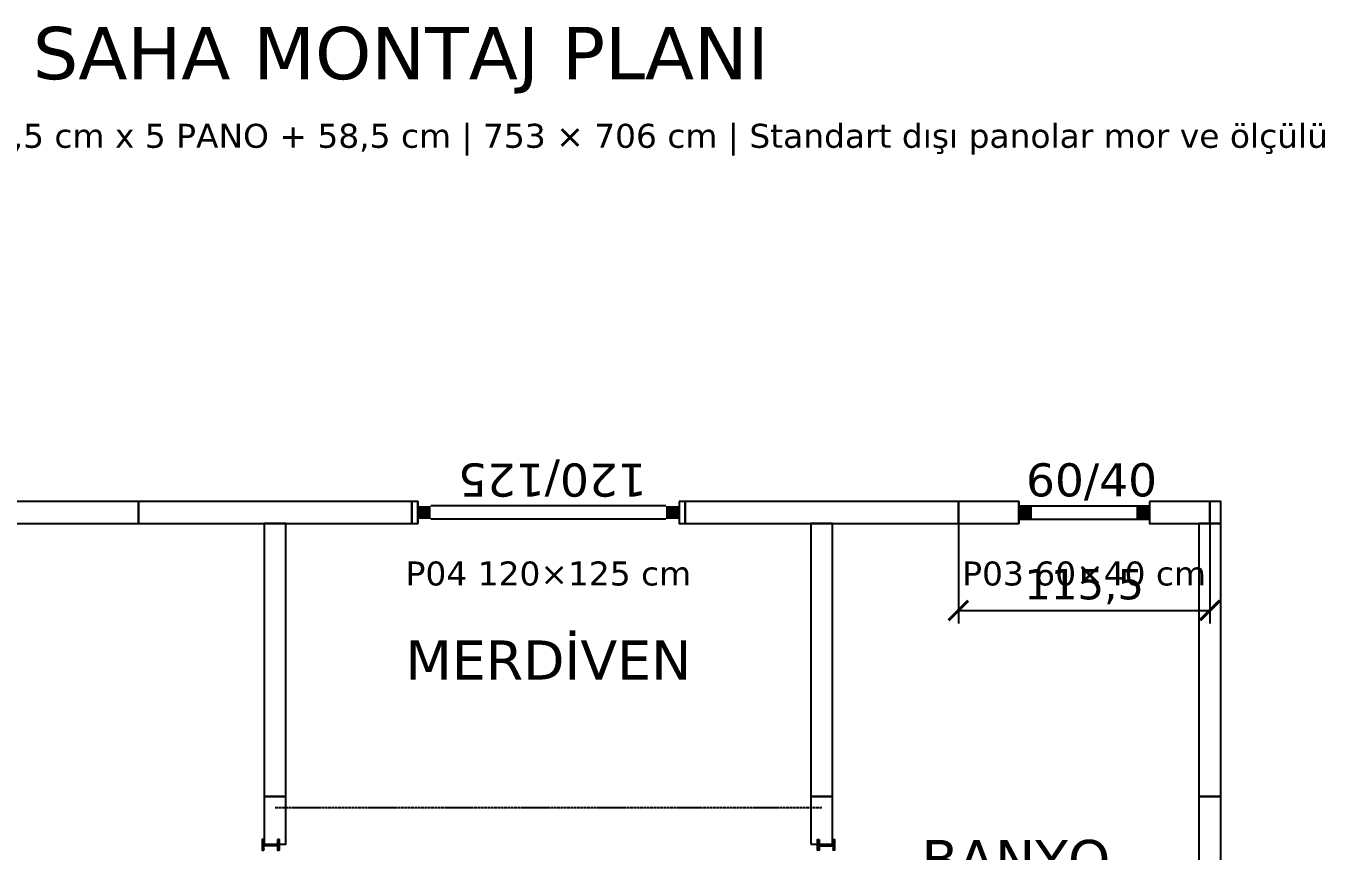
# Model space of a CAD drawing. Header units: centimetres. Extents: x -135 to 4099, y -1176 to 1044.
# Drawn here: x 2310 to 2907, y 546 to 924 of the extents above; entities that cross this region are included whole.
import ezdxf
from ezdxf.enums import TextEntityAlignment as Align

# ---------------------------------------------------------------- set-up
doc = ezdxf.new("R2010")
doc.units = ezdxf.units.CM
doc.linetypes.add('DASHED', pattern=[1.524, 1.27, -0.254])
for name, color, linetype in [('ACIK_SINIR', 8, 'DASHED'), ('IC_KAPILAR', 7, 'Continuous'), ('MONTAJ_OZEL_OLCU', 6, 'Continuous'), ('MONTAJ_OZEL_PANO', 6, 'Continuous'), ('MONTAJ_STANDART', 7, 'Continuous'), ('MONTAJ_YAZI', 4, 'Continuous'), ('ODA_ADLARI', 7, 'Continuous'), ('PENCERE', 10, 'Continuous')]:
    doc.layers.add(name, color=color, linetype=linetype)
doc.styles.add('PORTMAN', font='DejaVuSans.ttf')
doc.styles.get("Standard").update_dxf_attribs({"font": 'DejaVuSans.ttf'})
doc.dimstyles.new('PORTMAN', dxfattribs={"dimtxt": 14, "dimasz": 9, "dimexe": 6, "dimexo": 5, "dimgap": 4, "dimtad": 1, "dimtxsty": 'PORTMAN', "dimblk": 'ARCHTICK', "dimcen": 2.5, "dimazin": 3, "dimtfac": 0.5, "dimtmove": 2, "dimatfit": 3})

# ---------------------------------------------------------------- blocks, each defined once
blk = doc.blocks.new('BOM_D01_1255p0_DIS_DOLU')
blk.add_lwpolyline([(0, 0), (10, 0), (10, 125.5), (0, 125.5)], close=True)
blk = doc.blocks.new('MNT_BOM_D01_1255p0_DIS_DOLU')
blk.add_blockref('BOM_D01_1255p0_DIS_DOLU', (0, 0))
blk = doc.blocks.new('kaynak-pencere-120x125')
at = {"layer": 'PENCERE', "color": 1}
for p, q in [((53387.01, 8192.86), (53397.01, 8192.86)), ((53389.01, 8186.86), (53389.01, 8078.86)), ((53395.01, 8186.86), (53395.01, 8078.86)), ((53387.01, 8072.86), (53397.01, 8072.86))]:
    blk.add_line(p, q, dxfattribs=at)
for points in [[(53389.01, 8192.86), (53389.01, 8186.86), (53395.01, 8192.86), (53395.01, 8186.86)], [(53389.01, 8072.86), (53389.01, 8078.86), (53395.01, 8072.86), (53395.01, 8078.86)]]:
    blk.add_solid(points, dxfattribs=at)
at = {"layer": 'PENCERE', "color": 0, "lineweight": 25}
blk.add_text('120/125', height=15.217, rotation=270, dxfattribs=at).set_placement((53369.52, 8178.03))
blk = doc.blocks.new('BOM_P04_PENCERE_1200x1250')
at = {"layer": 'PENCERE'}
blk.add_blockref('kaynak-pencere-120x125', (0, 0), dxfattribs=at)
blk = doc.blocks.new('BOM_D09_1255p0_DIS_P120x125')
for points in [[(0, 122.75), (10, 122.75), (10, 125.5), (0, 125.5)], [(0, 0), (10, 0), (10, 2.75), (0, 2.75)]]:
    blk.add_lwpolyline(points, close=True)
at = {"layer": 'PENCERE'}
blk.add_blockref('BOM_P04_PENCERE_1200x1250', (-53387.006, -8070.111), dxfattribs=at)
blk = doc.blocks.new('MNT_BOM_D09_1255p0_DIS_P120x125')
blk.add_blockref('BOM_D09_1255p0_DIS_P120x125', (0, 0))
blk = doc.blocks.new('kaynak-pencere-6040')
at = {"layer": 'PENCERE', "color": 1}
for p, q in [((53375.86, 7992.28), (53385.86, 7992.28)), ((53377.86, 7932.28), (53377.86, 7992.28)), ((53383.86, 7932.28), (53383.86, 7992.28)), ((53375.86, 7932.28), (53385.86, 7932.28))]:
    blk.add_line(p, q, dxfattribs=at)
for points in [[(53377.86, 7992.28), (53377.86, 7986.28), (53383.86, 7992.28), (53383.86, 7986.28)], [(53377.86, 7932.28), (53377.86, 7938.28), (53383.86, 7932.28), (53383.86, 7938.28)]]:
    blk.add_solid(points, dxfattribs=at)
at = {"layer": 'PENCERE', "color": 0, "lineweight": 25}
blk.add_text('60/40', height=15.217, rotation=90, dxfattribs=at).set_placement((53373.47, 7935.61))
blk = doc.blocks.new('BOM_P03_PENCERE_600x400')
at = {"layer": 'PENCERE'}
blk.add_blockref('kaynak-pencere-6040', (0, 0), dxfattribs=at)
blk = doc.blocks.new('BOM_D10_1155p0_DIS_P03')
for points in [[(0, 87.75), (10, 87.75), (10, 115.5), (0, 115.5)], [(0, 0), (10, 0), (10, 27.75), (0, 27.75)]]:
    blk.add_lwpolyline(points, close=True)
at = {"layer": 'PENCERE'}
blk.add_blockref('BOM_P03_PENCERE_600x400', (-53375.862, -7904.528), dxfattribs=at)
blk = doc.blocks.new('MNT_BOM_D10_1155p0_DIS_P03')
blk.add_blockref('BOM_D10_1155p0_DIS_P03', (0, 0))
blk = doc.blocks.new('_ARCHTICK')
at = {"color": 0, "linetype": 'BYBLOCK', "const_width": 0.15}
blk.add_lwpolyline([(-0.5, -0.5), (0.5, 0.5)], dxfattribs=at)
blk = doc.blocks.new('kaynak-ic-kapi')
at = {"color": 133, "linetype": 'Continuous', "lineweight": 25, "true_color": 0x6ec1dd}
for p, q in [((54247.47, 7919.88), (54248.32, 7919.88)), ((54248.32, 7919.59), (54247.47, 7919.59)), ((54248.6, 7919.88), (54248.04, 7919.03)), ((54248.32, 7919.31), (54248.04, 7919.59)), ((54248.32, 7919.88), (54248.32, 7919.59)), ((54248.32, 7919.31), (54248.6, 7919.31)), ((54248.32, 7919.03), (54248.6, 7919.31)), ((54249.16, 7919.03), (54248.6, 7919.88)), ((54248.6, 7919.88), (54248.6, 7919.59)), ((54248.6, 7919.88), (54248.88, 7919.88)), ((54248.6, 7919.59), (54248.88, 7919.03)), ((54249.16, 7919.88), (54248.88, 7919.59)), ((54248.88, 7919.88), (54249.45, 7919.03)), ((54249.73, 7919.59), (54248.88, 7919.59)), ((54249.16, 7919.03), (54248.88, 7919.03)), ((54249.16, 7919.88), (54249.16, 7919.88)), ((54249.16, 7919.03), (54249.73, 7919.59)), ((54249.16, 7919.03), (54249.45, 7919.03)), ((54250.01, 7919.88), (54249.45, 7919.03)), ((54250.01, 7919.88), (54249.73, 7919.59)), ((54249.73, 7919.31), (54249.73, 7919.59)), ((54249.73, 7919.31), (54250.01, 7919.31)), ((54249.73, 7919.03), (54250.01, 7919.31)), ((54250.57, 7919.03), (54250.01, 7919.88)), ((54250.01, 7919.88), (54250.01, 7919.88)), ((54250.01, 7919.88), (54250.01, 7919.59)), ((54250.01, 7919.88), (54250.29, 7919.88)), ((54250.01, 7919.59), (54250.29, 7919.03)), ((54250.29, 7919.88), (54250.86, 7919.03)), ((54250.29, 7912.83), (54250.29, 7919.03)), ((54250.57, 7919.88), (54250.57, 7919.88)), ((54250.57, 7919.88), (54250.57, 7919.59)), ((54251.42, 7919.59), (54250.57, 7919.59)), ((54250.57, 7919.03), (54250.57, 7919.03)), ((54250.57, 7919.03), (54250.86, 7919.03)), ((54250.86, 7919.03), (54251.14, 7919.59)), ((54251.7, 7919.88), (54251.14, 7919.03)), ((54251.42, 7919.31), (54251.14, 7919.59)), ((54251.42, 7919.88), (54251.42, 7919.88)), ((54251.42, 7919.88), (54251.42, 7919.59)), ((54251.7, 7919.88), (54251.42, 7919.59)), ((54251.42, 7919.59), (54251.98, 7919.03)), ((54251.42, 7919.31), (54251.7, 7919.31)), ((54251.42, 7919.03), (54251.7, 7919.31)), ((54252.27, 7919.03), (54251.7, 7919.88)), ((54251.7, 7919.88), (54252.27, 7919.88)), ((54251.7, 7919.88), (54251.98, 7919.88)), ((54251.98, 7919.88), (54251.98, 7919.88)), ((54251.98, 7919.88), (54251.98, 7919.59)), ((54251.98, 7919.88), (54252.27, 7919.03)), ((54252.27, 7919.59), (54251.98, 7919.59)), ((54251.98, 7919.03), (54251.98, 7919.03)), ((54251.98, 7919.03), (54252.27, 7919.03)), ((54252.27, 7919.03), (54252.27, 7919.03)), ((54248.32, 7912.26), (54247.47, 7912.26)), ((54247.47, 7911.98), (54248.32, 7911.98)), ((54248.6, 7911.98), (54248.04, 7912.83)), ((54248.32, 7912.26), (54248.04, 7912.26)), ((54248.32, 7912.83), (54248.6, 7912.26)), ((54248.32, 7912.26), (54248.32, 7911.98)), ((54248.32, 7912.26), (54248.6, 7912.26)), ((54249.16, 7912.83), (54248.6, 7911.98)), ((54248.6, 7912.26), (54248.88, 7912.83)), ((54249.16, 7912.83), (54248.88, 7912.83)), ((54248.88, 7911.98), (54249.45, 7912.83)), ((54249.16, 7911.98), (54248.88, 7912.26)), ((54249.73, 7912.26), (54248.88, 7912.26)), ((54249.16, 7912.83), (54249.45, 7912.83)), ((54249.16, 7912.83), (54249.73, 7912.26)), ((54249.16, 7911.98), (54249.16, 7911.98)), ((54250.01, 7911.98), (54249.45, 7912.83)), ((54249.73, 7912.83), (54250.01, 7912.26)), ((54250.01, 7911.98), (54249.73, 7912.26)), ((54249.73, 7912.26), (54249.73, 7912.26)), ((54249.73, 7912.26), (54250.01, 7912.26)), ((54250.57, 7912.83), (54250.01, 7911.98)), ((54250.01, 7912.26), (54250.29, 7912.83)), ((54250.01, 7911.98), (54250.01, 7912.26)), ((54250.01, 7911.98), (54250.01, 7911.98)), ((54250.01, 7911.98), (54250.29, 7911.98)), ((54250.29, 7911.98), (54250.86, 7912.83)), ((54250.57, 7912.83), (54250.57, 7912.83)), ((54250.57, 7912.83), (54250.86, 7912.83)), ((54250.57, 7911.98), (54250.57, 7912.26)), ((54251.42, 7912.26), (54250.57, 7912.26)), ((54250.57, 7911.98), (54250.57, 7911.98)), ((54250.86, 7912.83), (54251.14, 7912.26)), ((54251.7, 7911.98), (54251.14, 7912.83)), ((54251.42, 7912.26), (54251.14, 7912.26)), ((54251.42, 7912.26), (54251.98, 7912.83)), ((54251.42, 7912.83), (54251.7, 7912.26)), ((54251.42, 7911.98), (54251.42, 7912.26)), ((54251.7, 7911.98), (54251.42, 7912.26)), ((54251.42, 7912.26), (54251.7, 7912.26)), ((54251.42, 7911.98), (54251.42, 7911.98)), ((54252.27, 7912.83), (54251.7, 7911.98)), ((54251.7, 7911.98), (54252.27, 7911.98)), ((54251.7, 7911.98), (54251.98, 7911.98)), ((54251.98, 7912.83), (54251.98, 7912.83)), ((54251.98, 7912.83), (54252.27, 7912.83)), ((54251.98, 7911.98), (54252.27, 7912.83)), ((54251.98, 7911.98), (54251.98, 7912.26)), ((54252.27, 7912.26), (54251.98, 7912.26)), ((54251.98, 7911.98), (54251.98, 7911.98)), ((54252.27, 7912.83), (54252.27, 7912.83))]:
    blk.add_line(p, q, dxfattribs=at)
for points in [[(54247.47, 7919.03), (54247.47, 7919.88), (54252.27, 7919.88), (54252.27, 7919.03)], [(54248.6, 7919.88), (54250.01, 7919.88), (54251.42, 7919.88)], [(54248.6, 7912.26), (54248.6, 7911.98), (54248.88, 7911.98)], [(54248.6, 7911.98), (54250.01, 7911.98), (54251.42, 7911.98)]]:
    blk.add_lwpolyline(points, dxfattribs=at)
blk.add_lwpolyline([(54247.47, 7912.83), (54252.27, 7912.83), (54252.27, 7911.98), (54247.47, 7911.98)], close=True, dxfattribs=at)
blk = doc.blocks.new('BOM_K01_IC_KAPI_ACIKLIK820')
at = {"layer": 'IC_KAPILAR'}
blk.add_blockref('kaynak-ic-kapi', (0, 0), dxfattribs=at)
blk = doc.blocks.new('BOM_I16_1255p0_IC_K01_SOL_ALT')
blk.add_lwpolyline([(0, 103.75), (10, 103.75), (10, 125.5), (0, 125.5)], close=True)
at = {"layer": 'IC_KAPILAR', "xscale": -1, "rotation": 90}
blk.add_blockref('BOM_K01_IC_KAPI_ACIKLIK820', (7918.93, 54353.219), dxfattribs=at)
blk = doc.blocks.new('MNT_BOM_I16_1255p0_IC_K01_SOL_ALT')
blk.add_blockref('BOM_I16_1255p0_IC_K01_SOL_ALT', (0, 0))
blk = doc.blocks.new('BOM_I13_1255p0_IC_DOLU')
blk.add_lwpolyline([(0, 0), (10, 0), (10, 125.5), (0, 125.5)], close=True)
blk = doc.blocks.new('MNT_BOM_I13_1255p0_IC_DOLU')
blk.add_blockref('BOM_I13_1255p0_IC_DOLU', (0, 0))
blk = doc.blocks.new('BOM_I16_1255p0_IC_K01_SAG_ALT')
blk.add_lwpolyline([(0, 103.75), (10, 103.75), (10, 125.5), (0, 125.5)], close=True)
at = {"layer": 'IC_KAPILAR', "rotation": 270}
blk.add_blockref('BOM_K01_IC_KAPI_ACIKLIK820', (-7908.93, 54353.219), dxfattribs=at)
blk = doc.blocks.new('MNT_BOM_I16_1255p0_IC_K01_SAG_ALT')
blk.add_blockref('BOM_I16_1255p0_IC_K01_SAG_ALT', (0, 0))
blk = doc.blocks.new('BOM_B02_DIS_KOSE_50x100')
blk.add_lwpolyline([(0, 0), (5, 0), (5, 10), (0, 10)], close=True)
blk = doc.blocks.new('MNT_BOM_B02_DIS_KOSE_50x100')
blk.add_blockref('BOM_B02_DIS_KOSE_50x100', (0, 0))

msp = doc.modelspace()

# ---------------------------------------------------------------- linework, layer by layer
at = {"layer": 'ACIK_SINIR'}
msp.add_line((2424.75, 565.5), (2675.75, 565.5), dxfattribs=at)

# ---------------------------------------------------------------- block references
at = {"layer": 'MONTAJ_OZEL_PANO', "rotation": 270}
msp.add_blockref('MNT_BOM_D10_1155p0_DIS_P03', (2738.5, 706), dxfattribs=at)
at = {"layer": 'MONTAJ_STANDART', "rotation": 270}
for name, p in [('MNT_BOM_D09_1255p0_DIS_P120x125', (2487.5, 706)), ('MNT_BOM_D01_1255p0_DIS_DOLU', (2236.5, 706)), ('MNT_BOM_D01_1255p0_DIS_DOLU', (2362, 706)), ('MNT_BOM_D01_1255p0_DIS_DOLU', (2613, 706))]:
    msp.add_blockref(name, p, dxfattribs=at)
at = {"layer": 'MONTAJ_STANDART'}
for name, p in [('MNT_BOM_B02_DIS_KOSE_50x100', (2854, 696)), ('MNT_BOM_I13_1255p0_IC_DOLU', (2419.75, 570.5)), ('MNT_BOM_I13_1255p0_IC_DOLU', (2670.75, 570.5)), ('MNT_BOM_D01_1255p0_DIS_DOLU', (2849, 570.5)), ('MNT_BOM_I16_1255p0_IC_K01_SOL_ALT', (2419.75, 445)), ('MNT_BOM_I16_1255p0_IC_K01_SAG_ALT', (2670.75, 445)), ('MNT_BOM_D01_1255p0_DIS_DOLU', (2849, 445))]:
    msp.add_blockref(name, p, dxfattribs=at)

# ---------------------------------------------------------------- texts
at = {"layer": 'MONTAJ_YAZI', "style": 'PORTMAN'}
for s, height, p in [('P04 120×125 cm', 11, (2550.25, 673)), ('P03 60×40 cm', 11, (2796.25, 673)), ('MERDİVEN', 18, (2550.25, 633.25)), ('BANYO', 18, (2764.875, 541.625))]:
    msp.add_text(s, height=height, dxfattribs=at).set_placement(p, align=Align.MIDDLE_CENTER)
at = {"layer": 'ODA_ADLARI', "style": 'PORTMAN'}
for s, height, p in [('SAHA MONTAJ PLANI', 24, (2482.5, 912)), ('CK-01 birinci kat | 5 PANO + 115,5 cm x 5 PANO + 58,5 cm | 753 × 706 cm | Standart dışı panolar mor ve ölçülü', 11, (2482.5, 874))]:
    msp.add_text(s, height=height, dxfattribs=at).set_placement(p, align=Align.MIDDLE_CENTER)

# ---------------------------------------------------------------- dimensions: what is measured, and where the dimension line sits
at = {"layer": 'MONTAJ_OZEL_OLCU'}
msp.add_linear_dim(base=(2738.5, 656), p1=(2738.5, 706), p2=(2854, 706), dimstyle='PORTMAN', override={"dimtxt": 14, "dimasz": 9, "dimexe": 6, "dimexo": 5, "dimdec": 2, "dimzin": 8, "dimdsep": 44}, dxfattribs=at).render()

doc.saveas('drawing.dxf')
